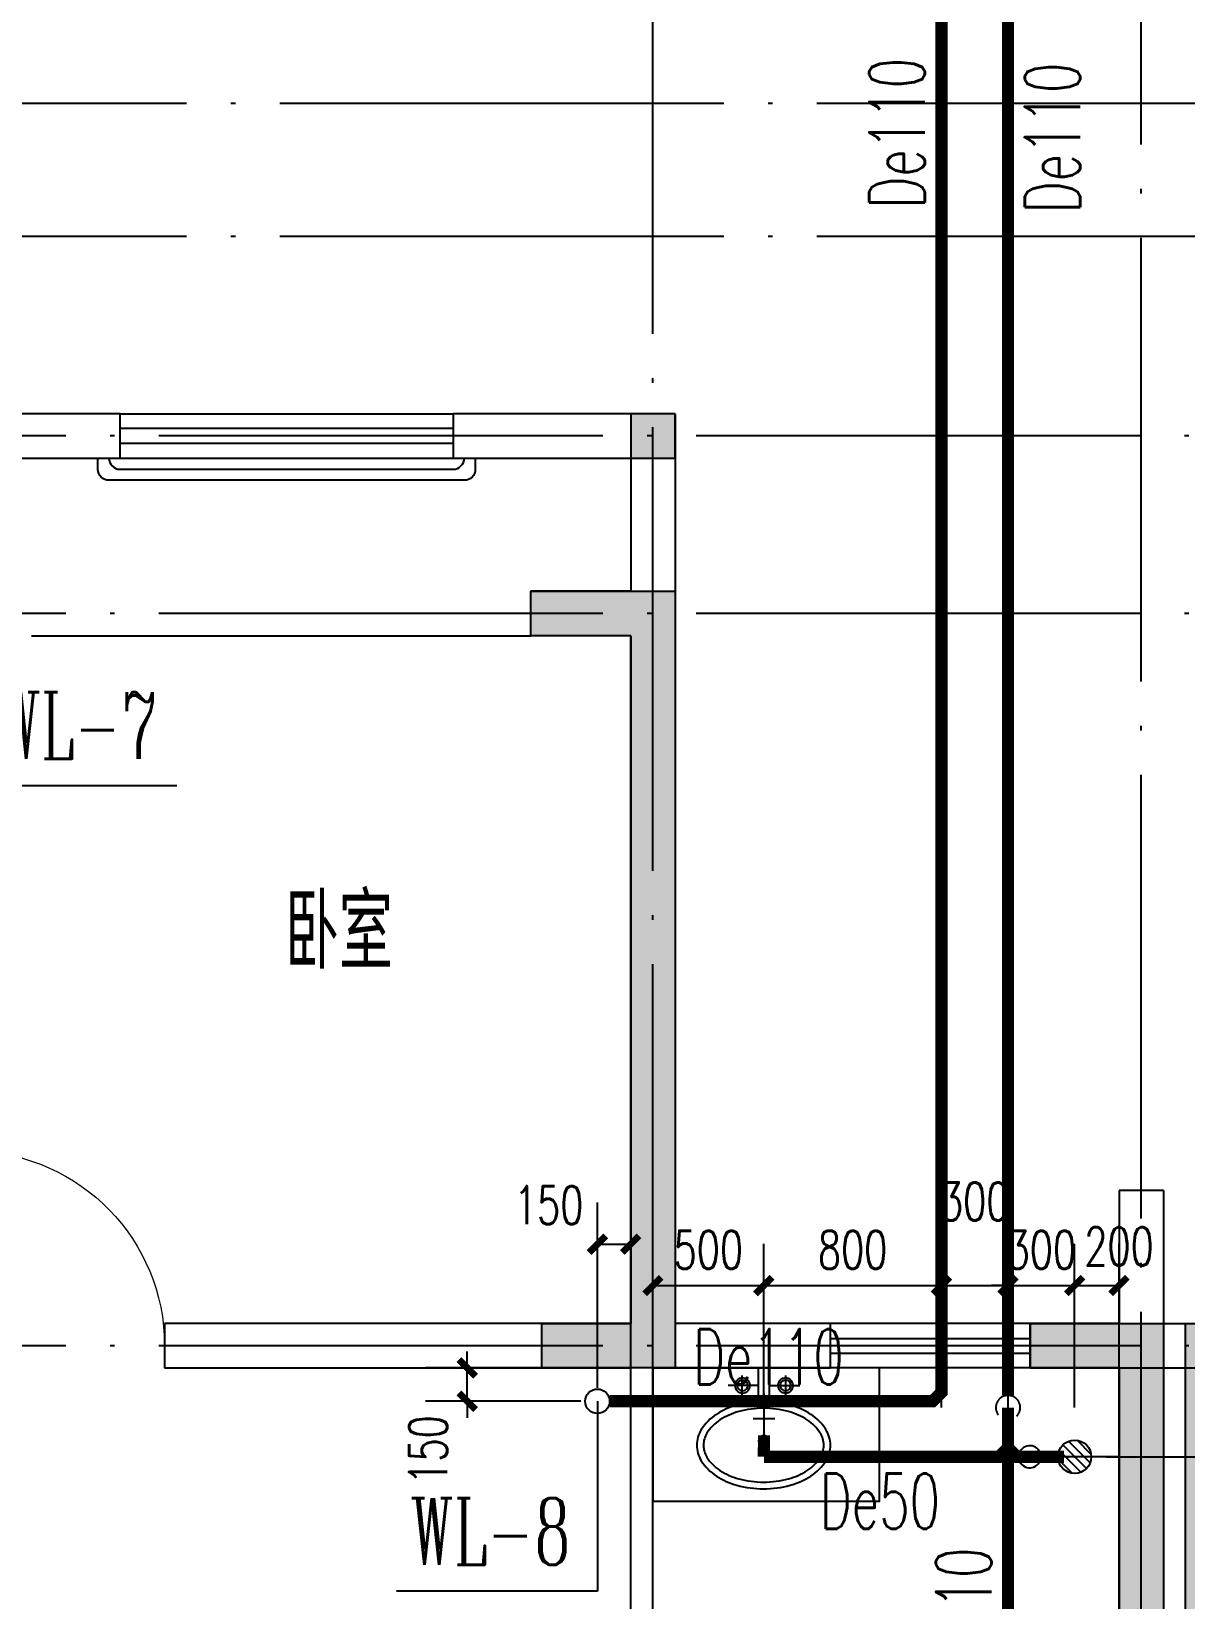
# Model space of a CAD drawing. Extents: x -287580 to -53108, y -522338 to -82629.
# Drawn here: x -231509 to -226309, y -339459 to -332392 of the extents above; entities that cross this region are included whole.
import ezdxf

# ---------------------------------------------------------------- set-up
doc = ezdxf.new("R2010")
doc.units = 0
doc.header["$LTSCALE"] = 1000
doc.header["$MEASUREMENT"] = 0
doc.linetypes.add('DASH', pattern=[0.35, 0.25, -0.1])
doc.linetypes.add('DOTE', pattern=[2.42, 2, -0.2, 0.02, -0.2])
for name, color, linetype in [('DIM_污水', 3, 'Continuous'), ('DOTE', 99, 'Continuous'), ('PIPE-污水', 2, 'Continuous'), ('PUB_TEXT', 7, 'Continuous'), ('TEXT_污水', 4, 'Continuous'), ('TWT_DIM', 3, 'Continuous'), ('VPIPE-污水', 2, 'Continuous'), ('WALL', 9, 'Continuous'), ('WINDOW', 99, 'Continuous'), ('填充', 8, 'Continuous'), ('家具', 187, 'Continuous'), ('栏杆', 169, 'Continuous'), ('表格', 157, 'Continuous')]:
    doc.layers.add(name, color=color, linetype=linetype)
doc.styles.add('_TCH_DIM_T3', font='SIMPLEX', dxfattribs={"width": 0.705882, "bigfont": 'GBCBIG'})
doc.styles.add('_TWT_PIPEDN', font='SIMPLEX', dxfattribs={"width": 0.8, "height": 2.5, "bigfont": 'HZTXT'})
doc.styles.add('_TWT_SERIAL', font='COMPLEX', dxfattribs={"width": 0.8, "height": 3, "bigfont": 'HZTXT'})
doc.styles.get("Standard").update_dxf_attribs({"font": 'gbenor.shx', "bigfont": 'gbcbig.shx'})
doc.dimstyles.new('_TWT_ARCH&&75', dxfattribs={"dimtxt": 172.125, "dimasz": 75, "dimexe": 187.5, "dimexo": 225, "dimgap": 75, "dimtad": 1, "dimdec": 0, "dimzin": 0, "dimdsep": 46, "dimtxsty": '_TCH_DIM_T3', "dimblk": 'ARCHTICK', "dimcen": 0.09, "dimclrd": 4, "dimclre": 4, "dimclrt": 4, "dimazin": 2, "dimtfac": 1, "dimtdec": 0, "dimtix": 1, "dimtmove": 2, "dimatfit": 3, "dimfxl": 0, "dimtolj": 1, "dimtzin": 0, "dimarcsym": 0})

# ---------------------------------------------------------------- blocks, each defined once
blk = doc.blocks.new('4')
at = {"layer": '家具'}
for p, q in [((2941801.3, -560087), (2941801.3, -559950.6)), ((2941863.8, -560012.8), (2941756.6, -560012.8)), ((2941850.9, -560062.7), (2941850.9, -560160.2)), ((2941950.9, -560062.7), (2941950.9, -560160.2)), ((2941896.9, -560087), (2941722.6, -560087)), ((2942094.4, -560111.5), (2941837, -560111.4)), ((2941850.9, -560087), (2941850.9, -560135.8)), ((2941896.9, -560087), (2941896.9, -560135.8)), ((2941896.9, -560135.8), (2941722.6, -560135.8)), ((2941801.3, -560135.8), (2941801.2, -560272.3)), ((2941863.8, -560210.1), (2941756.5, -560210))]:
    blk.add_line(p, q, dxfattribs=at)
for points in [[(2941874.1, -560109.6, -0.066088), (2941890, -559989.7, -0.078703), (2941931.6, -559896.8, -0.107168), (2942000.2, -559829, -0.142355), (2942070.5, -559808.6, -0.142355), (2942140.8, -559829, -0.107168), (2942209.4, -559896.8, -0.078703), (2942251, -559989.7, -0.066088), (2942266.9, -560109.6, -0.066088), (2942251, -560229.6, -0.078703), (2942209.4, -560322.5, -0.107168), (2942140.8, -560390.3, -0.142355), (2942070.5, -560410.7, -0.142355), (2942000.2, -560390.3, -0.107168), (2941931.6, -560322.5, -0.078703), (2941890, -560229.6, -0.066088)], [(2941904.1, -560109.6, -0.066088), (2941919, -559997.5, -0.078703), (2941956.7, -559913.1, -0.107168), (2942016.3, -559854.3, -0.142355), (2942070.5, -559838.6, -0.142355), (2942124.7, -559854.3, -0.107168), (2942184.3, -559913.1, -0.078703), (2942222.1, -559997.5, -0.066088), (2942236.9, -560109.6, -0.066088), (2942222.1, -560221.8, -0.078703), (2942184.3, -560306.1, -0.107168), (2942124.7, -560364.9, -0.142355), (2942070.5, -560380.7, -0.142355), (2942016.3, -560364.9, -0.107168), (2941956.7, -560306.1, -0.078703), (2941919, -560221.8, -0.066088)]]:
    blk.add_lwpolyline(points, format="xyb", close=True, dxfattribs=at)
for centre, radius in [((2941801.3, -560014.5), 34.1), ((2941801.3, -560014.5), 24.4), ((2942050.9, -560110.8), 24.4), ((2941801.2, -560208.4), 34.1), ((2941801.2, -560208.4), 24.4)]:
    blk.add_circle(centre, radius, dxfattribs=at)
blk = doc.blocks.new('A$C38123D1C')
at = {"layer": '填充'}
blk.add_hatch(color=256, dxfattribs=at).paths.add_polyline_path([(2200, 12900), (2400, 12900), (2400, 12700), (2200, 12700)])
at = {"color": 6}
blk.add_lwpolyline([(2200, 12900), (2400, 12900), (2400, 12700), (2200, 12700)], close=True, dxfattribs=at)
blk = doc.blocks.new('A$C21740D1F')
at = {"layer": '填充'}
h = blk.add_hatch(color=256, dxfattribs=at)
h.dxf.hatch_style = 1
h.paths.add_polyline_path([(48600, 16200), (48600, 15800), (49000, 15800), (49000, 16200)])
h.paths.add_polyline_path([(41200, 16200), (41200, 15800), (41600, 15800), (41600, 16200)])
h.paths.add_polyline_path([(18900, 15800), (18900, 16200), (18500, 16200), (18500, 15800)])
h.paths.add_polyline_path([(11500, 15800), (11500, 16200), (11100, 16200), (11100, 15800)])
h.paths.add_polyline_path([(57500, 3700), (57500, 3300), (57900, 3300), (57900, 3700)])
h.paths.add_polyline_path([(48600, 14100), (48600, 13700), (49000, 13700), (49000, 14100)])
h.paths.add_polyline_path([(44000, 14100), (44000, 13700), (44400, 13700), (44400, 14100)])
h.paths.add_polyline_path([(41200, 14100), (41200, 13700), (41600, 13700), (41600, 14100)])
h.paths.add_polyline_path([(32300, 3700), (32300, 3300), (32700, 3300), (32700, 3700)])
h.paths.add_polyline_path([(27800, 3300), (27800, 3700), (27400, 3700), (27400, 3300)])
h.paths.add_polyline_path([(18900, 13700), (18900, 14100), (18500, 14100), (18500, 13700)])
h.paths.add_polyline_path([(16100, 13700), (16100, 14100), (15700, 14100), (15700, 13700)])
h.paths.add_polyline_path([(11500, 13700), (11500, 14100), (11100, 14100), (11100, 13700)])
h.paths.add_polyline_path([(2600, 3300), (2600, 3700), (2200, 3700), (2200, 3300)])
h.paths.add_polyline_path([(47550, 10300), (47550, 8200.1), (47350, 8200.1), (47350, 10500), (47900, 10500), (47900, 10300)])
h.paths.add_polyline_path([(12750, 10500), (12750, 8200.1), (12550, 8200.1), (12550, 10300), (12200, 10300), (12200, 10500)])
h.paths.add_polyline_path([(7800, 0), (7300, 0), (7300, 2500), (7500, 2500), (7500, 200), (7800, 200)])
h.paths.add_polyline_path([(22700, 0), (22200, 0), (22200, 200), (22500, 200), (22500, 2500), (22700, 2500)])
h.paths.add_polyline_path([(37900, 0), (37400, 0), (37400, 2500), (37600, 2500), (37600, 200), (37900, 200)])
h.paths.add_polyline_path([(52800, 0), (52300, 0), (52300, 200), (52600, 200), (52600, 2500), (52800, 2500)])
h.paths.add_polyline_path([(56200, 0), (55550, 0), (55550, 200), (56000, 200), (56000, 2100), (56200, 2100)])
h.paths.add_polyline_path([(34650, 0), (34000, 0), (34000, 2100), (34200, 2100), (34200, 200), (34650, 200)])
h.paths.add_polyline_path([(26100, 0), (25450, 0), (25450, 200), (25900, 200), (25900, 2100), (26100, 2100)])
h.paths.add_polyline_path([(4550, 0), (3900, 0), (3900, 2100), (4100, 2100), (4100, 200), (4550, 200)])
h.paths.add_polyline_path([(500, 6500), (200, 6500), (200, 5000), (0, 5000), (0, 6700), (500, 6700)])
h.paths.add_polyline_path([(59900, 6500), (59600, 6500), (59600, 6700), (60100, 6700), (60100, 5000), (59900, 5000)])
h.paths.add_polyline_path([(60100, 1695), (60100, 0), (59400, 0), (59400, 200), (59900, 200), (59900, 1695)])
h.paths.add_polyline_path([(52800, 9800), (52800, 6700), (53350, 6700), (53350, 6500), (52600, 6500), (52600, 9800), (52600, 10300), (52300, 10300), (52300, 10500), (52800, 10500), (52800, 10000), (53150, 10000), (53150, 9800)])
h.paths.add_polyline_path([(37600, 10300), (37600, 9800), (37600, 6500), (36850, 6500), (36850, 6700), (37400, 6700), (37400, 9800), (37050, 9800), (37050, 10000), (37400, 10000), (37400, 10500), (37900, 10500), (37900, 10300)])
h.paths.add_polyline_path([(22700, 10500), (22700, 10000), (23050, 10000), (23050, 9800), (22700, 9800), (22700, 6700), (23250, 6700), (23250, 6500), (22500, 6500), (22500, 9800), (22500, 10300), (22200, 10300), (22200, 10500)])
h.paths.add_polyline_path([(7500, 9800), (7500, 6500), (6750, 6500), (6750, 6700), (7300, 6700), (7300, 9800), (6950, 9800), (6950, 10000), (7300, 10000), (7300, 10500), (7800, 10500), (7800, 10300), (7500, 10300)])
h.paths.add_polyline_path([(17250, 10300), (15450, 10300), (15450, 8900), (15250, 8900), (15250, 10500), (17450, 10500), (17450, 9900), (17250, 9900)])
h.paths.add_polyline_path([(42850, 10300), (42850, 9900), (42650, 9900), (42650, 10500), (44850, 10500), (44850, 8900), (44650, 8900), (44650, 10300)])
h.paths.add_polyline_path([(30000, 1800), (30000, 0), (29500, 0), (29500, 200), (29800, 200), (29800, 1800)])
h.paths.add_polyline_path([(30700, 6500), (30300, 6500), (30300, 4900), (30100, 4900), (30100, 6700), (30700, 6700)])
h.paths.add_polyline_path([(29800, 6500), (29400, 6500), (29400, 6700), (30000, 6700), (30000, 4900), (29800, 4900)])
h.paths.add_polyline_path([(30600, 0), (30100, 0), (30100, 1800), (30300, 1800), (30300, 200), (30600, 200)])
h.paths.add_polyline_path([(42100, 1900), (42100, 1000), (42600, 1000), (42600, 800), (42100, 800), (42100, 0), (41500, 0), (41500, 200), (41900, 200), (41900, 1000), (41900, 1900)])
h.paths.add_polyline_path([(48300, 1900), (48300, 1000), (48300, 200), (48700, 200), (48700, 0), (48100, 0), (48100, 800), (47600, 800), (47600, 1000), (48100, 1000), (48100, 1900)])
h.paths.add_polyline_path([(42850, 5400), (42850, 5100), (43500, 5100), (43500, 4100), (43300, 4100), (43300, 4900), (42650, 4900), (42100, 4900), (42100, 4800), (41900, 4800), (41900, 5100), (42650, 5100), (42650, 5400)])
h.paths.add_polyline_path([(47550, 5400), (47550, 5100), (48300, 5100), (48300, 4800), (48100, 4800), (48100, 4900), (47550, 4900), (46900, 4900), (46900, 4100), (46700, 4100), (46700, 5100), (47350, 5100), (47350, 5400)])
h.paths.add_polyline_path([(32950.1, 9800), (32500, 9800), (32500, 6700), (32899.9, 6700), (32899.9, 6500), (32300, 6500), (32300, 10000), (32950.1, 10000)])
h.paths.add_polyline_path([(57900, 10000), (57900, 6500), (57299.8, 6500), (57299.8, 6700), (57700, 6700), (57700, 9800), (57250, 9800), (57250, 10000)])
h.paths.add_polyline_path([(700, 0), (0, 0), (0, 1695), (200, 1695), (200, 200), (700, 200)])
h.paths.add_polyline_path([(18200, 1900), (18200, 1000), (18200, 200), (18600, 200), (18600, 0), (18000, 0), (18000, 800), (17500, 800), (17500, 1000), (18000, 1000), (18000, 1900)])
h.paths.add_polyline_path([(12000, 1900), (12000, 1000), (12500, 1000), (12500, 800), (12000, 800), (12000, 0), (11400, 0), (11400, 200), (11800, 200), (11800, 1000), (11800, 1900)])
h.paths.add_polyline_path([(17450, 5400), (17450, 5100), (18200, 5100), (18200, 4800), (18000, 4800), (18000, 4900), (17450, 4900), (16800, 4900), (16800, 4100), (16600, 4100), (16600, 5100), (17250, 5100), (17250, 5400)])
h.paths.add_polyline_path([(12750, 5400), (12750, 5100), (13400, 5100), (13400, 4100), (13200, 4100), (13200, 4900), (12550, 4900), (12000, 4900), (12000, 4800), (11800, 4800), (11800, 5100), (12550, 5100), (12550, 5400)])
h.paths.add_polyline_path([(27600, 9800), (27149.9, 9800), (27149.9, 10000), (27800, 10000), (27800, 6500), (27199.8, 6500), (27199.8, 6700), (27600, 6700)])
h.paths.add_polyline_path([(2400, 9800), (2400, 6700), (2800, 6700), (2800, 6500), (2200, 6500), (2200, 10000), (2850, 10000), (2850, 9800)])
at = {"color": 3}
for points in [[(27600, 9800), (27149.9, 9800), (27149.9, 10000), (27800, 10000), (27800, 6500), (27199.8, 6500), (27199.8, 6700), (27600, 6700)], [(29800, 6500), (29400, 6500), (29400, 6700), (30000, 6700), (30000, 4900), (29800, 4900)], [(30700, 6500), (30300, 6500), (30300, 4900), (30100, 4900), (30100, 6700), (30700, 6700)]]:
    blk.add_lwpolyline(points, close=True, dxfattribs=at)
blk = doc.blocks.new('_ArchTick')
at = {"color": 0, "linetype": 'ByBlock', "const_width": 0.4}
blk.add_lwpolyline([(-0.5, -0.5), (0.5, 0.5)], dxfattribs=at)
blk = doc.blocks.new('*D194')
at = {"layer": 'Defpoints', "color": 0}
for p in [(-226891.1, -338815.6), (-225836.9, -338815.6), (-226891.1, -340386.1)]:
    blk.add_point(p, dxfattribs=at)
at = {"layer": 'TWT_DIM', "color": 4, "lineweight": -2}
for p, q in [((-226666.1, -338815.6), (-225649.4, -338815.6)), ((-225836.9, -340386.1), (-225836.9, -338815.6)), ((-226666.1, -340386.1), (-225649.4, -340386.1))]:
    blk.add_line(p, q, dxfattribs=at)
at = {"layer": 'TWT_DIM', "color": 4, "lineweight": -2, "xscale": 75, "yscale": 75, "zscale": 75}
for p, rotation in [((-225836.9, -338815.6), 90), ((-225836.9, -340386.1), 270)]:
    blk.add_blockref('_ArchTick', p, dxfattribs=dict(at, rotation=rotation))
at = {"layer": 'TWT_DIM', "color": 4, "insert": (-225998, -339600.8), "char_height": 172.12, "attachment_point": 5, "rotation": 90, "style": '_TCH_DIM_T3'}
blk.add_mtext('\\A1;1570', dxfattribs=at)
blk = doc.blocks.new('*D195')
at = {"layer": 'Defpoints', "color": 0}
for p in [(-226891.1, -338415.6), (-225836.9, -338415.6), (-226891.1, -338815.6)]:
    blk.add_point(p, dxfattribs=at)
at = {"layer": 'TWT_DIM', "color": 4, "lineweight": -2}
for p, q in [((-225836.9, -338415.6), (-225836.9, -338340.6)), ((-226666.1, -338415.6), (-225649.4, -338415.6)), ((-225836.9, -338815.6), (-225836.9, -338415.6)), ((-226666.1, -338815.6), (-225649.4, -338815.6)), ((-225836.9, -338815.6), (-225836.9, -338890.6))]:
    blk.add_line(p, q, dxfattribs=at)
at = {"layer": 'TWT_DIM', "color": 4, "lineweight": -2, "xscale": 75, "yscale": 75, "zscale": 75}
for p, rotation in [((-225836.9, -338415.6), 270), ((-225836.9, -338815.6), 90)]:
    blk.add_blockref('_ArchTick', p, dxfattribs=dict(at, rotation=rotation))
at = {"layer": 'TWT_DIM', "color": 4, "insert": (-225998, -338615.6), "char_height": 172.12, "attachment_point": 5, "rotation": 90, "style": '_TCH_DIM_T3'}
blk.add_mtext('\\A1;400', dxfattribs=at)
blk = doc.blocks.new('*D201')
at = {"layer": 'Defpoints', "color": 0}
for p in [(-226608.8, -338044.1), (-226808.7, -338819), (-226608.8, -338819)]:
    blk.add_point(p, dxfattribs=at)
at = {"layer": 'TWT_DIM', "color": 4, "lineweight": -2}
for p, q in [((-226808.7, -338594), (-226808.7, -337856.6)), ((-226608.8, -338594), (-226608.8, -337856.6)), ((-226808.7, -338044.1), (-226608.8, -338044.1))]:
    blk.add_line(p, q, dxfattribs=at)
at = {"layer": 'TWT_DIM', "color": 4, "lineweight": -2, "xscale": 75, "yscale": 75, "zscale": 75, "rotation": 180}
blk.add_blockref('_ArchTick', (-226808.7, -338044.1), dxfattribs=at)
at = {"layer": 'TWT_DIM', "color": 4, "lineweight": -2, "xscale": 75, "yscale": 75, "zscale": 75}
blk.add_blockref('_ArchTick', (-226608.8, -338044.1), dxfattribs=at)
at = {"layer": 'TWT_DIM', "color": 4, "insert": (-226608.8, -337867.8), "char_height": 172.12, "attachment_point": 5, "style": '_TCH_DIM_T3'}
blk.add_mtext('\\A1;200', dxfattribs=at)
blk = doc.blocks.new('*D202')
at = {"layer": 'Defpoints', "color": 0}
for p in [(-226808.7, -338044.1), (-227108.8, -338819), (-226808.7, -338819)]:
    blk.add_point(p, dxfattribs=at)
at = {"layer": 'TWT_DIM', "color": 4, "lineweight": -2}
for p, q in [((-227108.8, -338594), (-227108.8, -337856.6)), ((-226808.7, -338594), (-226808.7, -337856.6)), ((-227108.8, -338044.1), (-227183.8, -338044.1)), ((-227108.8, -338044.1), (-226808.7, -338044.1)), ((-226808.7, -338044.1), (-226733.7, -338044.1))]:
    blk.add_line(p, q, dxfattribs=at)
at = {"layer": 'TWT_DIM', "color": 4, "lineweight": -2, "xscale": 75, "yscale": 75, "zscale": 75}
blk.add_blockref('_ArchTick', (-227108.8, -338044.1), dxfattribs=at)
at = {"layer": 'TWT_DIM', "color": 4, "lineweight": -2, "xscale": 75, "yscale": 75, "zscale": 75, "rotation": 180}
blk.add_blockref('_ArchTick', (-226808.7, -338044.1), dxfattribs=at)
at = {"layer": 'TWT_DIM', "color": 4, "insert": (-226958.7, -337883), "char_height": 172.12, "attachment_point": 5, "style": '_TCH_DIM_T3'}
blk.add_mtext('\\A1;300', dxfattribs=at)
blk = doc.blocks.new('*D203')
at = {"layer": 'Defpoints', "color": 0}
for p in [(-227108.8, -338044.1), (-227408.8, -338819), (-227108.8, -338819)]:
    blk.add_point(p, dxfattribs=at)
at = {"layer": 'TWT_DIM', "color": 4, "lineweight": -2}
for p, q in [((-227408.8, -338594), (-227408.8, -337856.6)), ((-227108.8, -338594), (-227108.8, -337856.6)), ((-227408.8, -338044.1), (-227108.8, -338044.1))]:
    blk.add_line(p, q, dxfattribs=at)
at = {"layer": 'TWT_DIM', "color": 4, "lineweight": -2, "xscale": 75, "yscale": 75, "zscale": 75, "rotation": 180}
blk.add_blockref('_ArchTick', (-227408.8, -338044.1), dxfattribs=at)
at = {"layer": 'TWT_DIM', "color": 4, "lineweight": -2, "xscale": 75, "yscale": 75, "zscale": 75}
blk.add_blockref('_ArchTick', (-227108.8, -338044.1), dxfattribs=at)
at = {"layer": 'TWT_DIM', "color": 4, "insert": (-227258.8, -337665.3), "char_height": 172.12, "attachment_point": 5, "style": '_TCH_DIM_T3'}
blk.add_mtext('\\A1;300', dxfattribs=at)
blk = doc.blocks.new('*D204')
at = {"layer": 'Defpoints', "color": 0}
for p in [(-227408.8, -338044.1), (-228209.2, -338819), (-227408.8, -338819)]:
    blk.add_point(p, dxfattribs=at)
at = {"layer": 'TWT_DIM', "color": 4, "lineweight": -2}
for p, q in [((-228209.2, -338594), (-228209.2, -337856.6)), ((-227408.8, -338594), (-227408.8, -337856.6)), ((-228209.2, -338044.1), (-227408.8, -338044.1))]:
    blk.add_line(p, q, dxfattribs=at)
at = {"layer": 'TWT_DIM', "color": 4, "lineweight": -2, "xscale": 75, "yscale": 75, "zscale": 75, "rotation": 180}
blk.add_blockref('_ArchTick', (-228209.2, -338044.1), dxfattribs=at)
at = {"layer": 'TWT_DIM', "color": 4, "lineweight": -2, "xscale": 75, "yscale": 75, "zscale": 75}
blk.add_blockref('_ArchTick', (-227408.8, -338044.1), dxfattribs=at)
at = {"layer": 'TWT_DIM', "color": 4, "insert": (-227809, -337883), "char_height": 172.12, "attachment_point": 5, "style": '_TCH_DIM_T3'}
blk.add_mtext('\\A1;800', dxfattribs=at)
blk = doc.blocks.new('*D205')
at = {"layer": 'Defpoints', "color": 0}
for p in [(-228209.2, -338044.1), (-228708.8, -338819), (-228209.2, -338819)]:
    blk.add_point(p, dxfattribs=at)
at = {"layer": 'TWT_DIM', "color": 4, "lineweight": -2}
for p, q in [((-228708.8, -338594), (-228708.8, -337856.6)), ((-228209.2, -338594), (-228209.2, -337856.6)), ((-228708.8, -338044.1), (-228209.2, -338044.1))]:
    blk.add_line(p, q, dxfattribs=at)
at = {"layer": 'TWT_DIM', "color": 4, "lineweight": -2, "xscale": 75, "yscale": 75, "zscale": 75, "rotation": 180}
blk.add_blockref('_ArchTick', (-228708.8, -338044.1), dxfattribs=at)
at = {"layer": 'TWT_DIM', "color": 4, "lineweight": -2, "xscale": 75, "yscale": 75, "zscale": 75}
blk.add_blockref('_ArchTick', (-228209.2, -338044.1), dxfattribs=at)
at = {"layer": 'TWT_DIM', "color": 4, "insert": (-228459, -337883), "char_height": 172.12, "attachment_point": 5, "style": '_TCH_DIM_T3'}
blk.add_mtext('\\A1;500', dxfattribs=at)
blk = doc.blocks.new('*D206')
at = {"layer": 'Defpoints', "color": 0}
for p in [(-229545, -338415.6), (-228808.8, -338415.6), (-228808.8, -338565.6)]:
    blk.add_point(p, dxfattribs=at)
at = {"layer": 'TWT_DIM', "color": 4, "lineweight": -2}
for p, q in [((-229545, -338415.6), (-229545, -338340.6)), ((-229033.8, -338415.6), (-229732.5, -338415.6)), ((-229545, -338565.6), (-229545, -338415.6)), ((-229033.8, -338565.6), (-229732.5, -338565.6)), ((-229545, -338565.6), (-229545, -338640.6))]:
    blk.add_line(p, q, dxfattribs=at)
at = {"layer": 'TWT_DIM', "color": 4, "lineweight": -2, "xscale": 75, "yscale": 75, "zscale": 75}
for p, rotation in [((-229545, -338415.6), 270), ((-229545, -338565.6), 90)]:
    blk.add_blockref('_ArchTick', p, dxfattribs=dict(at, rotation=rotation))
at = {"layer": 'TWT_DIM', "color": 4, "insert": (-229721.3, -338785.2), "char_height": 172.12, "attachment_point": 5, "rotation": 90, "style": '_TCH_DIM_T3'}
blk.add_mtext('\\A1;150', dxfattribs=at)
blk = doc.blocks.new('*D207')
at = {"layer": 'Defpoints', "color": 0}
for p in [(-228808.8, -337858), (-228958.8, -338730.6), (-228808.8, -338730.6)]:
    blk.add_point(p, dxfattribs=at)
at = {"layer": 'TWT_DIM', "color": 4, "lineweight": -2}
for p, q in [((-228958.8, -338505.6), (-228958.8, -337670.5)), ((-228808.8, -338505.6), (-228808.8, -337670.5)), ((-228958.8, -337858), (-228808.8, -337858))]:
    blk.add_line(p, q, dxfattribs=at)
at = {"layer": 'TWT_DIM', "color": 4, "lineweight": -2, "xscale": 75, "yscale": 75, "zscale": 75, "rotation": 180}
blk.add_blockref('_ArchTick', (-228958.8, -337858), dxfattribs=at)
at = {"layer": 'TWT_DIM', "color": 4, "lineweight": -2, "xscale": 75, "yscale": 75, "zscale": 75}
blk.add_blockref('_ArchTick', (-228808.8, -337858), dxfattribs=at)
at = {"layer": 'TWT_DIM', "color": 4, "insert": (-229178.4, -337681.8), "char_height": 172.12, "attachment_point": 5, "style": '_TCH_DIM_T3'}
blk.add_mtext('\\A1;150', dxfattribs=at)
blk = doc.blocks.new('$WINLIB2D$00000001')
at = {"color": 0}
for points in [[(-0.5, 0.5), (-0.5, -0.5)], [(-0.5, 0.5), (0.5, 0.5)], [(0.5, -0.5), (0.5, 0.5)], [(0.5, 0.1667), (-0.5, 0.1667)], [(0.5, -0.1667), (-0.5, -0.1667)], [(-0.5, -0.5), (0.5, -0.5)]]:
    blk.add_lwpolyline(points, dxfattribs=at)
blk = doc.blocks.new('$DorLib2D$00000001')
for p, q in [((0.45, 0.975), (0.5, 0.975)), ((0.45, 0), (0.45, 0.975)), ((0.5, 0), (0.5, 0.975)), ((0.5, 0), (0.45, 0))]:
    blk.add_line(p, q)
at = {"lineweight": 13}
blk.add_arc((0.475, 0), 0.975, 91.46928, 180, dxfattribs=at)
blk = doc.blocks.new('$lvtry$00000168')
at = {"color": 0}
blk.add_line((0, 0), (0, -395), dxfattribs=at)
blk.add_arc((0, -395), 50, 121.03319, 58.96681, dxfattribs=at)
for p in [(0, 0), (0, -222.5)]:
    blk.add_point(p, dxfattribs=at)
blk = doc.blocks.new('$lvtry$00000171')
for p, q in [((-74.2, 10.6), (-10.6, 74.2)), ((-69.8, -27.4), (27.4, 69.8)), ((-53, -53), (53, 53)), ((-27.4, -69.8), (69.8, 27.4)), ((10.6, -74.2), (74.2, -10.6))]:
    blk.add_line(p, q)
blk.add_circle((0, 0), 75)
blk.add_point((0, 0))

msp = doc.modelspace()

# ---------------------------------------------------------------- hatches: boundary and pattern name
at = {"layer": 'PIPE-污水', "linetype": 'DASH'}
for points in [[(-227449, -338565.6), (-227449, -338593.1), (-227437.6, -338593.1)], [(-227449, -338565.6), (-227429.6, -338585), (-227437.6, -338593.1)], [(-227408.8, -338525.4), (-227381.3, -338525.4), (-227381.3, -338536.8)], [(-227408.8, -338525.4), (-227389.4, -338544.8), (-227381.3, -338536.8)], [(-227149, -338815.6), (-227149, -338843.1), (-227137.6, -338843.1)], [(-227149, -338815.6), (-227129.6, -338835.1), (-227137.6, -338843.1)], [(-227068.6, -338815.6), (-227088, -338835.1), (-227080, -338843.1)], [(-227068.6, -338815.6), (-227068.6, -338843.1), (-227080, -338843.1)]]:
    msp.add_hatch(color=256, dxfattribs=at).paths.add_polyline_path(points)

# ---------------------------------------------------------------- linework, layer by layer
at = {"color": 99}
msp.add_lwpolyline([(-226408.8, -338215.6), (-226308.8, -338215.6)], dxfattribs=at)
at = {"layer": 'DIM_污水'}
for p, q in [((-231758, -335790.5), (-230853.5, -335790.5)), ((-228958.8, -338565.6), (-228958.8, -339422)), ((-228958.8, -339422), (-229863.3, -339422))]:
    msp.add_line(p, q, dxfattribs=at)
at = {"layer": 'DOTE', "linetype": 'DOTE'}
for p, q in [((-228708.8, -341015.6), (-228708.8, -327434.6)), ((-226508.8, -347422.5), (-226508.8, -327434.6)), ((-257009.5, -332715.6), (-195054, -332715.6)), ((-257009.5, -333315.6), (-195054, -333315.6)), ((-195054, -334215.6), (-233808.8, -334215.6)), ((-195054, -335015.6), (-233808.8, -335015.6)), ((-195054, -338315.6), (-257009.5, -338315.6))]:
    msp.add_line(p, q, dxfattribs=at)
at = {"layer": 'PIPE-污水', "linetype": 'DASH', "const_width": 55}
for points in [[(-227408.8, -327208.9), (-227408.8, -338525.4)], [(-227108.8, -327182.7), (-227108.8, -338539)], [(-227449, -338565.6), (-227408.8, -338525.4)], [(-228903.8, -338565.6), (-227449, -338565.6)], [(-227108.8, -338594), (-227108.8, -338775.4)], [(-228208.8, -338815.6), (-227149, -338815.6)], [(-227149, -338815.6), (-227108.8, -338775.4)], [(-227068.6, -338815.6), (-227108.8, -338775.4)], [(-227108.8, -338775.4), (-227108.8, -340384.1)], [(-226856.6, -338815.6), (-227068.6, -338815.6)]]:
    msp.add_lwpolyline(points, dxfattribs=at)
at = {"layer": 'PIPE-污水', "const_width": 55}
msp.add_lwpolyline([(-228208.2, -338719.5), (-228208.8, -338815.6)], dxfattribs=at)
at = {"layer": 'PIPE-污水', "linetype": 'DASH'}
msp.add_arc((-227108.8, -338594), 55, 315, 225, dxfattribs=at)
at = {"layer": 'VPIPE-污水'}
msp.add_circle((-228958.8, -338565.6), 55, dxfattribs=at)
at = {"layer": 'WALL'}
for p, q in [((-231108.8, -334115.6), (-232108.8, -334115.6)), ((-231108.8, -334315.6), (-231108.8, -334115.6)), ((-228608.8, -334115.6), (-229608.8, -334115.6)), ((-229608.8, -334115.6), (-229608.8, -334315.6)), ((-228608.8, -334115.6), (-228608.8, -335015.6)), ((-231908.8, -334315.6), (-231108.8, -334315.6)), ((-229608.8, -334315.6), (-228808.8, -334315.6)), ((-228808.8, -334315.6), (-228808.8, -334915.6)), ((-228808.8, -334915.6), (-229258.8, -334915.6)), ((-229258.8, -335115.6), (-229258.8, -334915.6)), ((-228608.8, -335015.6), (-228608.8, -338215.6)), ((-228808.8, -335115.6), (-229258.8, -335115.6)), ((-228808.8, -335115.6), (-228808.8, -338215.6)), ((-226608.8, -337615.6), (-226608.8, -338215.6)), ((-226408.8, -337615.6), (-226608.8, -337615.6)), ((-226408.8, -337615.6), (-226408.8, -338315.6)), ((-228808.8, -338215.6), (-230908.8, -338215.6)), ((-230908.8, -338215.6), (-230908.8, -338415.6)), ((-227908.8, -338215.6), (-228608.8, -338215.6)), ((-227908.8, -338415.6), (-227908.8, -338215.6)), ((-226608.8, -338215.6), (-227008.8, -338215.6)), ((-227008.8, -338215.6), (-227008.8, -338415.6)), ((-226408.8, -338315.6), (-226408.8, -341115.6)), ((-230908.8, -338415.6), (-228808.8, -338415.6)), ((-228808.8, -339515.6), (-228808.8, -338415.6)), ((-228708.8, -338415.6), (-227908.8, -338415.6)), ((-228708.8, -339615.6), (-228708.8, -338415.6)), ((-227008.8, -338415.6), (-226608.8, -338415.6)), ((-226608.8, -338415.6), (-226608.8, -341115.6))]:
    msp.add_line(p, q, dxfattribs=at)
at = {"layer": 'WINDOW'}
msp.add_line((-231508.8, -335115.6), (-229258.8, -335115.6), dxfattribs=at)
at = {"layer": '家具'}
msp.add_lwpolyline([(-227687.3, -338415.6), (-228708.8, -338415.6), (-228708.8, -339015.6), (-227687.3, -339015.6)], close=True, dxfattribs=at)
at = {"layer": '栏杆'}
for points in [[(-229508.8, -334315.6), (-229508.8, -334365.6, -0.414214), (-229558.8, -334415.6), (-231158.8, -334415.6, -0.414214), (-231208.8, -334365.6), (-231208.8, -334315.6)], [(-231158.8, -334315.6), (-231158.8, -334315.6, 0.414214), (-231108.8, -334365.6), (-229608.8, -334365.6, 0.414214), (-229558.8, -334315.6), (-229558.8, -334315.6)]]:
    msp.add_lwpolyline(points, format="xyb", dxfattribs=at)

# ---------------------------------------------------------------- block references
at = {"layer": 'WINDOW', "xscale": 1500, "yscale": -200, "zscale": 1500}
msp.add_blockref('$WINLIB2D$00000001', (-230358.8, -334215.6), dxfattribs=at)
at = {"layer": 'WINDOW', "xscale": 900, "zscale": 900}
for name, p, yscale, rotation in [('$DorLib2D$00000001', (-231358.8, -338315.6), -900, 180), ('$WINLIB2D$00000001', (-227458.8, -338315.6), -200, 180.0000000067262)]:
    msp.add_blockref(name, p, dxfattribs=dict(at, yscale=yscale, rotation=rotation))
at = {"layer": '家具', "xscale": -1, "rotation": 90}
msp.add_blockref('4', (-788319.6, 2603307, -292.7), dxfattribs=at)
at = {"layer": '家具'}
for name, p, rotation in [('$lvtry$00000168', (-226616.1, -338815.6), 270.0000000000217), ('$lvtry$00000171', (-226808.7, -338815.6), 90.00000000002169)]:
    msp.add_blockref(name, p, dxfattribs=dict(at, rotation=rotation))
at = {"layer": '表格'}
msp.add_blockref('A$C21740D1F', (-256408.8, -344915.6), dxfattribs=at)
at = {"layer": '表格', "xscale": -1}
msp.add_blockref('A$C38123D1C', (-226408.8, -347015.6), dxfattribs=at)

# ---------------------------------------------------------------- texts
at = {"layer": 'DIM_污水', "color": 7, "style": '_TWT_SERIAL', "width": 0.64}
for s, p in [('WL-7', (-231663.2, -335670.5)), ('WL-8', (-229803.3, -339302))]:
    msp.add_text(s, height=300, dxfattribs=at).set_placement(p)
at = {"layer": 'PUB_TEXT'}
msp.add_text('卧室', height=337.59, dxfattribs=at).set_placement((-230366.4, -336619, 0))
at = {"layer": 'TEXT_污水', "linetype": 'DASH', "style": '_TWT_PIPEDN', "width": 0.64}
for p in [(-227483.8, -333190.9), (-226783.8, -333212.1), (-227183.8, -339903.6)]:
    msp.add_text('De110', height=250, rotation=90, dxfattribs=at).set_placement(p)
for s, p in [('De110', (-228527.7, -338490.6)), ('De50', (-227957, -339140.6))]:
    msp.add_text(s, height=250, dxfattribs=at).set_placement(p)

# ---------------------------------------------------------------- dimensions: what is measured, and where the dimension line sits
at = {"layer": 'TWT_DIM'}
for base, p1, p2, angle, picture, middle in [((-228808.8, -337858), (-228958.8, -338730.6), (-228808.8, -338730.6), 0, '*D207', (-229178.4, -337681.8)), ((-227108.8, -338044.1), (-227408.8, -338819), (-227108.8, -338819), 0, '*D203', (-227258.8, -337665.3)), ((-226608.8, -338044.1), (-226808.7, -338819), (-226608.8, -338819), 0, '*D201', (-226608.8, -337867.8)), ((-229545, -338415.6), (-228808.8, -338565.6), (-228808.8, -338415.6), 90, '*D206', (-229721.3, -338785.2))]:
    dim = msp.add_linear_dim(base=base, p1=p1, p2=p2, angle=angle, dimstyle='_TWT_ARCH&&75', dxfattribs=at)
    dim.commit()
    dim.dimension.update_dxf_attribs({"geometry": picture, "text_midpoint": middle, "dimtype": 129})
for p1, p2, distance, picture, middle in [((-228708.8, -338819), (-228209.2, -338819), 774.9, '*D205', (-228459, -337883)), ((-228209.2, -338819), (-227408.8, -338819), 774.9, '*D204', (-227809, -337883)), ((-227108.8, -338819), (-226808.7, -338819), 774.9, '*D202', (-226958.7, -337883)), ((-226891.1, -338815.6), (-226891.1, -338415.6), -1054.2, '*D195', (-225998, -338615.6)), ((-226891.1171, -340386.0807), (-226891.1171, -338815.6191), -1054.1863, '*D194', (-225997.9933, -339600.8499))]:
    dim = msp.add_aligned_dim(p1=p1, p2=p2, distance=distance, dimstyle='_TWT_ARCH&&75', dxfattribs=at)
    dim.commit()
    dim.dimension.update_dxf_attribs({"geometry": picture, "text_midpoint": middle})

doc.saveas('drawing.dxf')
